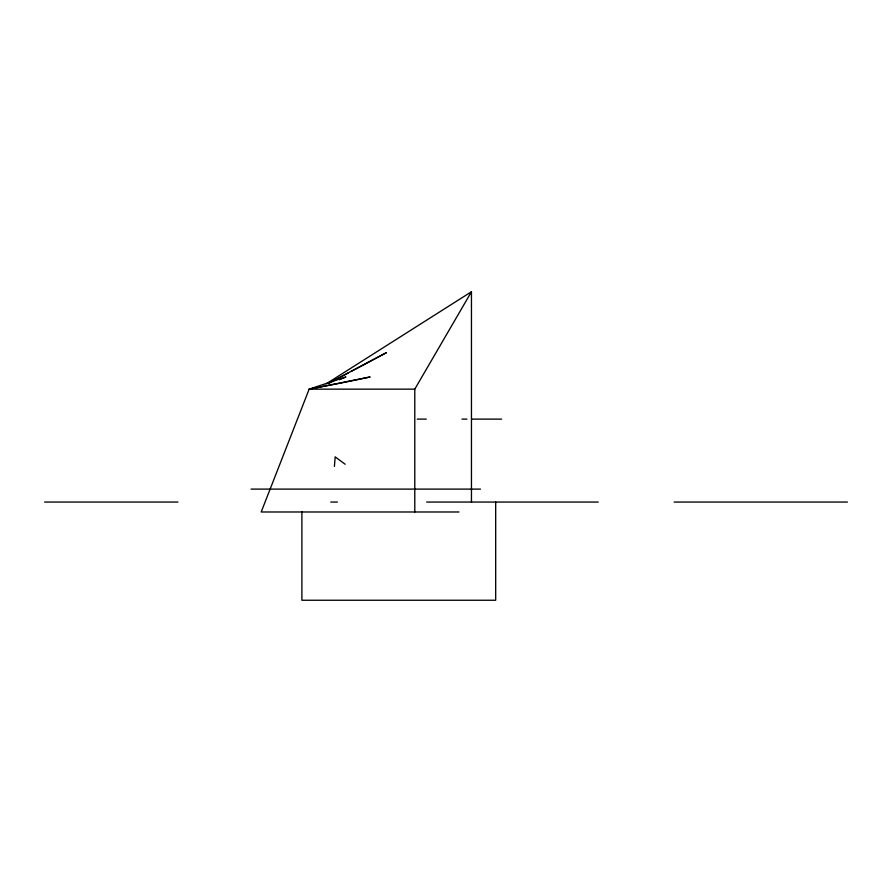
<?xml version="1.0" encoding="UTF-8"?>
<svg xmlns="http://www.w3.org/2000/svg" width="892" height="892" viewBox="0 0 892 892"><rect width="100%" height="100%" fill="white"/><g stroke="black" fill="none" stroke-linecap="round" stroke-linejoin="round"><path stroke-width="1.34" d="M334.411 466.438L335.18 456.849L345.137 464.241M339.54 379.736L345.906 376.97L309.156 389.146L261.2 511.986L459.012 511.986M414.791 511.986L414.791 389.146L471.455 291.751L471.455 502.051M326.059 383.939L471.455 291.751M328.535 383.281L386.481 352.619L350.946 371.54M328.88 383.281L348.493 372.845M340.744 383.058L370.147 376.97L309.156 389.146L414.791 389.146M309.156 389.146L339.428 383.315M417.233 419.117L426.287 419.117M461.967 419.117L466.94 419.117M471.533 419.117L501.605 419.117M251.065 489.106L480.52 489.106M44.6 502.051L177.887 502.051M330.776 502.051L337.421 502.051M426.655 502.051L598.22 502.051M674.14 502.051L847.4 502.051M495.684 502.051L495.684 600.249L301.897 600.249L301.897 511.729"/></g></svg>
